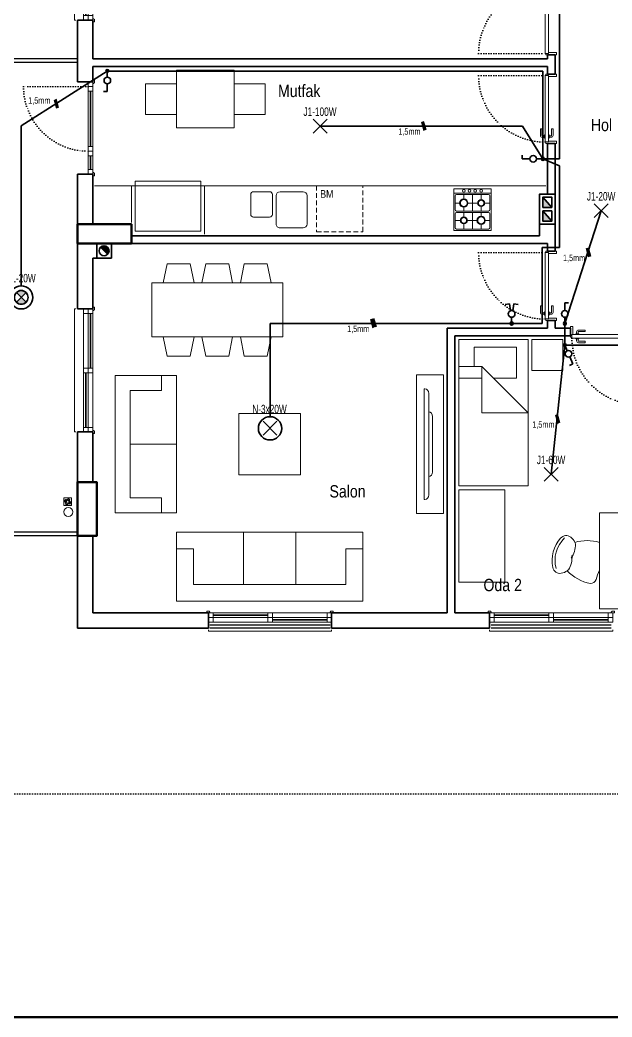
# Model space of a CAD drawing. Header units: millimetres. Extents: x 1852829 to 1882754, y -270850 to -231658.
# Drawn here: x 1864848 to 1865617, y -249346 to -248051 of the extents above; entities that cross this region are included whole.
import ezdxf
from ezdxf.enums import TextEntityAlignment as Align

# ---------------------------------------------------------------- set-up
doc = ezdxf.new("R2010")
doc.units = ezdxf.units.MM
for name, pattern in [('CONTINOUS', [0]), ('CONTINU', [0]), ('DASHED', [0.75, 0.5, -0.25]), ('izdüşüm arka', [3.174999999999999, 0, -3.174999999999999]), ('izdüşüm ön', [9.524999999999999, 6.35, -3.175])]:
    doc.linetypes.add(name, pattern=pattern)
for name, color, linetype, lineweight in [('a_ba', 6, 'Continuous', 50), ('a_doğrama', 251, 'Continuous', 20), ('a_duvar', 251, 'Continuous', 35), ('a_görünüş', 32, 'Continuous', 25), ('a_görünüş_ince', 8, 'Continuous', 20), ('a_izdüşüm_arka', 251, 'izdüşüm arka', 30), ('a_izdüşüm_ön', 6, 'izdüşüm ön', 9), ('a_not_mahal', 253, 'Continuous', 5), ('a_tefriş', 8, 'Continuous', 20), ('a_çerçeve_line', 7, 'Continuous', 50), ('Aydınlatma', 4, 'CONTINOUS', 35), ('Aydınlatma_', 3, 'Continuous', 40), ('m_yib', 65, 'Continuous', 20), ('Priz', 6, 'CONTINOUS', 40), ('Topraklama', 3, 'DASHED', 40)]:
    doc.layers.add(name, color=color, linetype=linetype, lineweight=lineweight)
doc.styles.add('Grupcad', font='arial.ttf', dxfattribs={"width": 0.7})
doc.styles.add('OL', font='tsimplex.shx', dxfattribs={"width": 0.8, "height": 12})
doc.styles.get("Standard").update_dxf_attribs({"font": 'ARIALN.TTF'})

# ---------------------------------------------------------------- blocks, each defined once
blk = doc.blocks.new('K2')
at = {"layer": 'a_doğrama', "color": 251, "linetype": 'Continuous'}
for p, q in [((-13.00000000162981, 88.09999999962747), (-13.00000000186265, 1.900000000372529)), ((-13.00000000162981, 88.09999999962747), (-8.500000001862645, 88.09999999962747)), ((-12.00000000162981, 90), (-12.00000000162981, 88.09999999962747)), ((-12.00000000162981, 90), (-10.00000000186265, 90)), ((-8.500000001862645, 88.09999999962747), (-8.500000001862645, 1.900000000372529)), ((-13.00000000186265, 1.900000000372529), (-8.500000001862645, 1.900000000372529)), ((-12.00000000186265, 0), (-12.00000000186265, 1.900000000372529)), ((-12.00000000186265, 0), (-10.00000000186265, 0))]:
    blk.add_line(p, q, dxfattribs=at)
at = {"layer": 'a_doğrama', "color": 251}
for points in [[(-14.00000000162981, 80.09999999962747), (-16.50000000162981, 80.09999999962747, 0.414213562373095), (-17.00000000162981, 79.59999999962747), (-17.00000000186265, 71.09999999962747), (-19.00000000186265, 71.09999999962747), (-19.00000000186265, 79.59999999962747)], [(-13.00000000162981, 83.09999999962747), (-13.50000000186265, 83.09999999962747, 0.4142135623730951), (-14.00000000186265, 82.59999999962747), (-14.00000000186265, 79.59999999962747, 0.414213562373095), (-13.50000000162981, 79.09999999968568), (-13.00000000162981, 79.09999999962747)], [(-8.500000001629815, 83.09999999962747), (-8.000000001629815, 83.09999999962747, -0.4142135623730951), (-7.500000001862645, 82.59999999962747), (-7.500000001862645, 79.59999999962747, -0.414213562373095), (-8.000000001629815, 79.09999999962747), (-8.500000001629815, 79.09999999962747)], [(-7.500000001862645, 80.09999999956926), (-5.000000001862645, 80.09999999962747, -0.414213562373095), (-4.500000001862645, 79.59999999962747), (-4.500000001862645, 71.09999999962747), (-2.500000001862645, 71.09999999962747), (-2.500000001629815, 79.59999999962747)]]:
    blk.add_lwpolyline(points, format="xyb", dxfattribs=at)
for points in [[(-16.50000000186265, 82.09999999962747), (-14.00000000162981, 82.09999999962747)], [(-5.000000001862645, 82.09999999962747), (-7.500000001862645, 82.09999999962747)]]:
    blk.add_lwpolyline(points, dxfattribs=at)
at = {"layer": 'a_doğrama', "color": 251, "linetype": 'Continuous'}
for points in [[(-1.629814505577087e-09, 90.00000000005821), (1.999999998137355, 90), (1.999999998137355, 87), (-8.500000001862645, 87)], [(0, 0), (2, 0), (2, 3), (-8.500000001862645, 3)]]:
    blk.add_lwpolyline(points, dxfattribs=at)
at = {"layer": 'a_doğrama', "color": 251}
for centre, start, end in [((-16.50000000186265, 79.59999999962747), 90, 180), ((-5.000000001629815, 79.59999999962747), 0, 90)]:
    blk.add_arc(centre, 2.499999999999999, start, end, dxfattribs=at)
at = {"layer": 'a_izdüşüm_arka', "color": 251}
blk.add_lwpolyline([(-99.20006576180458, 1.900000000372529), (-13.00006576254964, 1.900000000372529)], dxfattribs=at)
blk.add_arc((-13.00006576254964, 1.900000000372529), 86.19999999925494, 89.99995624410063, 180, dxfattribs=at)
blk = doc.blocks.new('kapı_120_c_blok')
at = {"layer": 'a_doğrama', "color": 251}
for points in [[(-1.999962659552693, 118.9999315539026), (-2.000074681593105, 121.9999315529712), (-7.468205876648426e-05, 122.0000062338659), (7.468159310519695e-05, 118.0000062366598), (-0.9999253198038787, 117.9999688962125), (-1.999962659552693, 118.9999315539026)], [(2.5, 113.9999937647372), (2.5, 95.99999376473716)], [(3.5, 113.9999937647372), (3.5, 95.99999376473716)], [(2.5, 83.99999376473716), (2.5, 11.99999376473716)], [(3.5, 83.99999376473716), (3.5, 11.99999376473716)], [(-1.999962659552693, 1.00006844609743), (-2.000074681593105, -1.999931552971248), (-7.468205876648426e-05, -2.000006233865861), (7.468159310519695e-05, 1.999993763340171), (-0.9999253198038787, 2.000031103787478), (-1.999962659552693, 1.00006844609743)]]:
    blk.add_lwpolyline(points, dxfattribs=at)
for points in [[(0, 113.9999937647372), (6, 113.9999937647372), (6, 119.9999937647372), (0, 119.9999937647372)], [(0, 89.99999376473716), (6, 89.99999376473716), (6, 95.99999376473716), (0, 95.99999376473716)], [(0, 83.99999376473716), (6, 83.99999376473716), (6, 89.99999376473716), (0, 89.99999376473716)], [(0, 5.999993764737155), (6, 5.999993764737155), (6, 11.99999376473716), (0, 11.99999376473716)], [(0, -6.235262844711542e-06), (6, -6.235262844711542e-06), (6, 5.999993764737155), (0, 5.999993764737155)]]:
    blk.add_lwpolyline(points, close=True, dxfattribs=at)
at = {"layer": 'a_görünüş_ince', "color": 251}
for points in [[(0, 113.9999937647372), (0, 95.99999376473716)], [(6, 113.9999937647372), (6, 95.99999376473716)], [(0, 83.99999376473716), (0, 11.99999376473716)], [(6, 83.99999376473716), (6, 11.99999376473716)]]:
    blk.add_lwpolyline(points, dxfattribs=at)
at = {"layer": 'a_izdüşüm_arka', "color": 251}
blk.add_lwpolyline([(6, 5.999993764737155), (90, 5.999993764737155)], dxfattribs=at)
blk.add_arc((6, 5.999993764737155), 84, 0, 90, dxfattribs=at)
blk = doc.blocks.new('160p')
at = {"layer": 'a_doğrama', "color": 251}
for points in [[(-5.999925318639725, -6), (-5.999925318639725, 0), (-11.99992531863973, 0), (-11.99992531863973, -6)], [(7.46813602745533e-05, -6), (7.46813602745533e-05, 0), (-5.999925318639725, 0), (-5.999925318639725, -6)], [(-5.999925318639725, -83), (-5.999925318639725, -77), (-11.99992531863973, -77), (-11.99992531863973, -83)], [(7.46813602745533e-05, -83), (7.46813602745533e-05, -77), (-5.999925318639725, -77), (-5.999925318639725, -83)], [(-5.999925318639725, -160), (-5.999925318639725, -154), (-11.99992531863973, -154), (-11.99992531863973, -160)], [(7.46813602745533e-05, -160), (7.46813602745533e-05, -154), (-5.999925318639725, -154), (-5.999925318639725, -160)]]:
    blk.add_lwpolyline(points, close=True, dxfattribs=at)
for points in [[(2.000037341145799, -1.000074680894613), (2.00014936318621, 1.999925318174064), (0.0001493635354563594, 1.999999999068677), (0, -1.999999998137355), (1.000000001280569, -2.000037338584661), (2.000037341145799, -1.000074680894613)], [(-9.499925318639725, -6), (-9.499925318639725, -77)], [(-8.499925318639725, -6), (-8.499925318639725, -77)], [(-3.499925318639725, -83), (-3.499925318639725, -154)], [(-2.499925318639725, -83), (-2.499925318639725, -154)], [(2.000037341145799, -158.9999253191054), (2.00014936318621, -161.9999253181741), (0.0001493635354563594, -161.9999999990687), (0, -158.0000000018626), (1.000000001280569, -157.9999626614153), (2.000037341145799, -158.9999253191054)]]:
    blk.add_lwpolyline(points, dxfattribs=at)
at = {"layer": 'a_görünüş_ince', "color": 251}
for points in [[(-21.99992531829048, -160), (-23.99992531829048, -160), (-23.99992531805765, 0), (-21.99992531805765, 0)], [(-11.99992531863973, -77), (-11.99992531863973, -6)], [(-5.999925318639725, -77), (-5.999925318639725, -6)], [(-5.999925318639725, -77), (-5.999925318639725, -6)], [(7.46813602745533e-05, -77), (7.46813602745533e-05, -6)], [(-11.99992531863973, -154), (-11.99992531863973, -83)], [(-5.999925318639725, -154), (-5.999925318639725, -83)], [(-5.999925318639725, -154), (-5.999925318639725, -83)], [(7.46813602745533e-05, -154), (7.46813602745533e-05, -83)]]:
    blk.add_lwpolyline(points, dxfattribs=at)
blk = doc.blocks.new('baca_şönt')
at = {"layer": 'a_duvar'}
h = blk.add_hatch(color=256, dxfattribs=at)
h.dxf.hatch_style = 1
h.paths.add_polyline_path([(21.5, -5), (21.5, -17), (35, -17)])
h.paths.add_polyline_path([(4, -5), (4, -17), (17.5, -17)])
for p, q in [((4, -5), (17.5, -17)), ((17.5, -5), (17.5, -17)), ((21.5, -5), (21.5, -17)), ((21.5, -5), (35, -17))]:
    blk.add_line(p, q, dxfattribs=at)
blk.add_lwpolyline([(0, -21), (39, -21), (39, -1), (0, -1)], close=True, dxfattribs=at)
for points in [[(17.5, -5), (4, -5), (4, -17), (17.5, -17)], [(21.5, -17), (35, -17), (35, -5), (21.5, -5)]]:
    blk.add_lwpolyline(points, dxfattribs=at)
blk = doc.blocks.new('baca_müstakil')
at = {"layer": 'a_duvar'}
h = blk.add_hatch(color=256, dxfattribs=at)
h.dxf.hatch_style = 1
h.paths.add_polyline_path([(4.903805922287575, -4.903805922287575, 0.198912367379658), (3, -9.5, 0.6681786379192994), (14.09619407771242, -14.09619407771242)])
blk.add_line((4.903805922287575, -4.903805922287575), (14.09619407771242, -14.09619407771242), dxfattribs=at)
blk.add_lwpolyline([(0, -19), (19, -19), (19, 0), (0, 0)], close=True, dxfattribs=at)
blk.add_circle((9.5, -9.5), 6.5, dxfattribs=at)
blk = doc.blocks.new('A$C2A0A03CE')
at = {"layer": 'a_tefriş'}
for p, q in [((-54.00000000000728, -24.29999999981374), (-53.99999999999272, 24.29999999982829)), ((-53.99999999999272, 24.29999999982829), (7.275957614183426e-12, 24.29999999982829)), ((-48.5999999996202, 24.29999999982829), (-48.5999999996202, -24.29999999981374)), ((-46.79999999982101, 20.70000000018626), (-46.79999999980646, -20.70000000018626)), ((-27.00000000000728, 22.50000000001455), (-44.99999999999272, 22.50000000001455)), ((-35.54999999980646, 22.5), (-35.54999999982101, 15.74999999998545)), ((-25.19999999924767, -20.70000000017171), (-25.19999999924767, 20.70000000018626)), ((-23.39999999943393, -20.70000000018626), (-23.39999999944848, 20.70000000018626)), ((-21.5999999996202, 22.5), (-3.599999999634747, 22.5)), ((-13.04999999980646, 22.50000000001455), (-13.04999999980646, 14.84999999962747)), ((-1.79999999980646, 20.70000000018626), (-1.79999999980646, -20.70000000017171)), ((-7.275957614183426e-12, -24.29999999982829), (7.275957614183426e-12, 24.29999999982829)), ((-40.04999999979191, 11.25000000001455), (-46.79999999980646, 11.25)), ((-25.19999999924767, 0), (-46.79999999980646, 0)), ((-35.54999999980646, 6.75), (-35.54999999980646, -7.650000000372529)), ((-25.19999999923311, 11.25000000001455), (-31.04999999980646, 11.25000000001455)), ((-16.64999999943393, 11.25), (-23.39999999943393, 11.25000000001455)), ((-1.79999999980646, 0), (-23.39999999943393, 0)), ((-13.04999999980646, 7.650000000372529), (-13.04999999980646, -6.75)), ((-1.79999999980646, 11.25), (-9.449999999247666, 11.25000000001455)), ((-39.14999999943393, -11.24999999998545), (-46.79999999980646, -11.25)), ((-25.19999999924767, -11.25), (-31.94999999926222, -11.25)), ((-17.54999999980646, -11.25000000001455), (-23.39999999943393, -11.25)), ((-1.79999999980646, -11.25), (-8.54999999980646, -11.25)), ((-54.00000000000728, -24.29999999981374), (-7.275957614183426e-12, -24.29999999982829)), ((-44.99999999999272, -22.49999999998545), (-26.99999999999272, -22.49999999998545)), ((-35.54999999980646, -14.85000000055879), (-35.54999999982101, -22.49999999998545)), ((-3.599999999620195, -22.49999999998545), (-21.5999999996202, -22.5)), ((-13.04999999980646, -15.74999999998545), (-13.04999999980646, -22.5))]:
    blk.add_line(p, q, dxfattribs=at)
for centre, radius in [((-51.39153562881256, 11.25), 1.8), ((-35.55000000003929, 11.25000000001455), 5.399999999999999), ((-35.55000000003929, 11.25000000001455), 4.5), ((-13.05000000003929, 11.25), 4.5), ((-13.05000000003929, 11.25), 3.600000000000001), ((-51.39153562881256, 3.745324387215078), 1.8), ((-51.39153562881256, -3.533333812825731), 1.8), ((-51.39153562882711, -11.25000000001455), 1.8), ((-35.55000000002474, -11.24999999998545), 4.5), ((-35.55000000002474, -11.24999999998545), 3.600000000000001), ((-13.05000000005384, -11.25000000001455), 5.399999999999999), ((-13.05000000005384, -11.25000000001455), 4.5)]:
    blk.add_circle(centre, radius, dxfattribs=at)
for centre, radius, start, end in [((-45.00000000024011, 20.70000000018626), 1.799999999999642, 90, 180), ((-27.00000000022555, 20.70000000020082), 1.799999999999727, 0, 90), ((-21.59999999986758, 20.70000000017171), 1.799999999999727, 90, 180), ((-3.599999999853026, 20.70000000018626), 1.799999999999756, 0, 90), ((-45.00000000022555, -20.70000000018626), 1.799999999999727, 180, 270), ((-27.000000000211, -20.70000000017171), 1.799999999999613, 270, 0), ((-21.59999999985303, -20.70000000018626), 1.799999999999613, 180, 270), ((-3.599999999838474, -20.70000000018626), 1.799999999999727, 270, 0)]:
    blk.add_arc(centre, radius, start, end, dxfattribs=at)
blk = doc.blocks.new('tefriş_koltuk_242x90')
at = {"layer": 'a_tefriş'}
for p, q in [((-34, -22), (-34, -90)), ((34, -22), (34, -90)), ((-99, -68), (-121, -68)), ((99, -68), (121, -68))]:
    blk.add_line(p, q, dxfattribs=at)
for points in [[(-121, -90), (-121, 0), (121, 0), (121, -90), (-121, -90)], [(-99, -68), (-99, -22), (99, -22), (99, -68)]]:
    blk.add_lwpolyline(points, dxfattribs=at)
blk = doc.blocks.new('tefriş_koltuk_202x90')
at = {"layer": 'a_tefriş'}
for p, q in [((0, -90), (0, -22)), ((-79, -68), (-101, -68)), ((79, -68), (101, -68))]:
    blk.add_line(p, q, dxfattribs=at)
for points in [[(101, -90), (101, 0), (-101, 0), (-101, -90), (101, -90)], [(79, -68), (79, -22), (-79, -22), (-79, -68)]]:
    blk.add_lwpolyline(points, dxfattribs=at)
blk = doc.blocks.new('tefirş_tv')
at = {"layer": 'a_tefriş'}
for points in [[(35, 10), (35, 10, 0.4142135623730951), (30, 15), (-30, 15, 0.4142135623730951), (-35, 10), (-35, 10)], [(60, 4), (60, 5, 0.4142135623730951), (55, 10), (-55, 10, 0.4142135623730951), (-60, 5), (-60, 4)]]:
    blk.add_lwpolyline(points, format="xyb", close=True, dxfattribs=at)
blk = doc.blocks.new('tefriş_yatak tek')
at = {"layer": 'a_tefriş'}
for points in [[(0, -0.4500000000007276), (-1.899999999994179, -0.4499999999825377), (-1.899999999994179, 0.4500000000152795), (7.276000000000001e-12, 0.4499999999970897)], [(-1.899999999994179, -0.4999999999818101), (-1.5, -0.4999999999818101), (-1.5, -0.8999999999832652), (-1.899999999994179, -0.8999999999832652)]]:
    blk.add_lwpolyline(points, close=True, dxfattribs=at)
for points in [[(-1.549999999995634, 0.4500000000080036), (-1.549999999995634, 0.1500000000087311), (-0.9499999999970896, -0.4499999999934517), (-0.9499999999970896, 0.1500000000087311), (-1.549999999995634, 0.1500000000087311)], [(-1.399999999994179, 0.4500000000080036), (-1.399999999994179, 0.1500000000087311)], [(-1.399999999994179, 7.276000000000001e-12), (-1.399999999994179, -0.2999999999919964), (-1.799999999995634, -0.2999999999847205), (-1.799999999995634, 0.2500000000181899), (-1.549999999995634, 0.250000000007276)]]:
    blk.add_lwpolyline(points, dxfattribs=at)
blk = doc.blocks.new('tefriş_sandalye')
at = {"layer": 'a_tefriş'}
blk.add_line((0, -17.97193204984069), (0, 17.97193204984069), dxfattribs=at)
at = {"layer": 'a_tefriş', "extrusion": (0, 0, -1)}
for centre, major_axis, ratio, start_param, end_param in [((43.18287486303598, 17.30047719366848), (6.760212006542563, 6.760212006542566), 0.9999999999999275, 4.815914114188857, 6.347040341211097), ((16.00839138403535, -34.32217725366354), (38.67132311283241, 38.67132311283241), 0.9999999999999551, 5.200723096198017, 5.794059864019835), ((62.07704428676516, 15.11196062900126), (21.8230740851798, -21.8230740851798), 0.999999999999872, 1.757106745828231, 2.385974519517692), ((62.07704428676516, 15.11196062900126), (21.8230740851798, -21.8230740851798), 0.999999999999872, 1.757106745828231, 2.385974519517692), ((48.74146834015846, 10.45292807649821), (12.99667295678365, -12.99667295678364), 0.99999999999815, 2.6645371924789, 2.77839960126549), ((48.74146834015846, 10.45292807649821), (12.99667295678365, -12.99667295678364), 0.99999999999815, 2.6645371924789, 2.77839960126549), ((48.74146834015846, 10.45292807649821), (12.99667295679291, -12.99667295679291), 0.9999999999988621, 2.778399601265729, 3.245117787393993), ((17.00272081233561, -5.732868962921202), (31.41721406745103, -31.41721406745102), 0.9999999999999692, -1.506941292763139, -0.5874538096300875), ((-153.9916390515864, -79.71366215869784), (117.3146754132853, -117.3146754132853), 0.9999999999995368, -1.166716425964234, -1.087708352891789), ((1.846952122636139, 18.52903357986361), (38.67132311283346, -38.67132311283346), 0.9999999999998272, -0.0344733324385442, 0.6019458158985436), ((52.58218097593635, -3.880806615576148), (12.99667295684863, -12.99667295684863), 0.999999999997, 1.410390603520463, 1.524253012306495), ((52.58218097593635, -3.880806615576148), (12.99667295684863, -12.99667295684863), 0.999999999997, 1.410390603520463, 1.524253012306495), ((52.58218097593635, -3.880806615576148), (12.99667295680965, 12.99667295680965), 0.9999999999994532, 2.514468744187543, 2.981186930314801), ((51.19207237288356, -12.59025484323501), (6.760212006539503, -6.760212006539497), 0.9999999999997768, -0.5874538096303814, 0.9436724173930268), ((11.13268793560564, -28.2164516877383), (4.992327757084597, -4.992327757084597), 0.9999999999999302, 0.6873686376137833, 2.053884300698129)]:
    blk.add_ellipse(centre, major_axis=major_axis, ratio=ratio, start_param=start_param, end_param=end_param, dxfattribs=at)
at = {"layer": 'a_tefriş', "extrusion": (0, 0, -0.9999999999999998)}
for centre, major_axis, ratio, start_param, end_param in [((16.91667054221034, -5.533280727453529), (28.83951581086084, 28.83951581086084), 0.9999999999999994, 6.265559887738812, 7.321948975697567), ((16.91667054221034, -5.533280727453529), (28.83951581086084, 28.83951581086084), 0.9999999999999994, 6.265559887738812, 7.321948975697567), ((66.46064479555935, -1.247859190218149), (21.82307408517871, -21.82307408517871), 0.9999999999999848, 1.802815685268583, 2.431683458958088), ((66.46064479555935, -1.247859190218149), (21.82307408517871, -21.82307408517871), 0.9999999999999848, 1.802815685268583, 2.431683458958088)]:
    blk.add_ellipse(centre, major_axis=major_axis, ratio=ratio, start_param=start_param, end_param=end_param, dxfattribs=at)
blk = doc.blocks.new('tefriş_süzgeç')
at = {"layer": 'a_tefriş'}
for p, q in [((4.999999999767168, 0), (-4.999999999767168, 0)), ((-4.999999999767168, 0), (-5.00000000023283, -9.999999999068676)), ((4.999999999767168, -9.999999999068676), (4.999999999767168, 0)), ((-5.00000000023283, -9.999999999068676), (4.999999999767168, -9.999999999068676)), ((-3.624374986393377, -5.061997667886316), (-4.124374985927715, -5.061997668817638)), ((-2.624374985927715, -5.061997667886316), (-3.124374985927715, -5.061997667886316)), ((-2.580978826852515, -7.580978826619684), (-2.934532216982915, -7.934532217681407)), ((-2.549553412196473, -2.511978339935012), (-2.898696066995398, -2.154068565527268)), ((-1.960721618304887, -3.338196313462503), (-2.30986427217249, -2.980286539986083)), ((-1.873872044263407, -6.873872044496237), (-2.227425434859469, -7.227425436489284)), ((-1.624374985927715, -5.061997667886316), (-2.124374985927715, -5.061997667886316)), ((-1.166765264002606, -6.166765264235437), (-1.52031865552999, -6.520318654365838)), ((-1.152982795378193, -3.943617439828813), (-1.502125448780134, -3.585707665421068)), ((-0.157720073460041, -2.526679446673369), (-0.157720073460041, -2.026679447604692)), ((-0.0619976662273985, -1.499620349357428), (-0.0619976662273985, -0.999620350288751)), ((-0.0619976681191474, -2.99962035100907), (-0.0619976685848087, -3.501690010540187)), ((-0.0619976681191474, -6.624374984763563), (-0.0619976676534861, -7.124374984763563)), ((-0.0619976676534861, -7.624374986626207), (-0.0619976681191474, -8.124374986626206)), ((-0.0619976685848087, -8.624374985694885), (-0.0619976681191474, -9.124374986626206)), ((1.042769928695634, -3.957230071537196), (1.396323318826034, -3.603676681406795)), ((1.056382559938356, -6.152982796542346), (1.4142923343461, -6.502125450409948)), ((1.500379648292437, -5.061997667886316), (2.000379649223759, -5.061997667886316)), ((1.749876709422096, -3.250123291276395), (2.103430098621174, -2.896569899283349)), ((1.772202108753845, -6.851268104277551), (2.130111884092912, -7.200410758145153)), ((2.456983491079881, -2.543016509152948), (2.810536880744621, -2.189463119022548)), ((2.488021658966317, -7.549553413875401), (2.8459314329084, -7.898696067743003)), ((2.500379649223759, -5.061997667886316), (3.000379648758098, -5.061997667886316)), ((3.500379649689422, -5.061997667886316), (4.000379649689422, -5.061997666954994))]:
    blk.add_line(p, q, dxfattribs=at)
for centre, radius, start, end in [((-0.0619976681191474, -5.061997667886316), 4.062377317597922, 134.2895954455946, 179.9999999466391), ((-0.0619976681191474, -5.061997667886316), 3.562377317597923, 134.2895954455946, 179.9999999466391), ((-0.0619976681191474, -5.061997667886316), 3.062377317597923, 179.9999999466391, 225.0000000094237), ((-0.0619976681191474, -5.061997667886316), 4.062377317597922, 225.0000000094237, 269.9999999733196), ((-0.0619976681191474, -5.061997667886316), 2.562377317597923, 179.9999999466391, 225.0000000094237), ((-0.0619976681191474, -5.061997667886316), 3.562377317597923, 225.0000000094237, 269.9999999733196), ((-0.3842644772885251, -4.420736038768153), 2.404751406819375, 84.59432072315609, 143.2015872092405), ((-0.0619976681191474, -5.061997667886316), 2.062377317597923, 134.2895954455946, 179.9999999466391), ((-0.1431039219996819, -4.967836399330735), 2.441200708543581, 90.34304790748254, 138.1212251299477), ((-0.0619976681191474, -5.061997667886316), 1.562377317597923, 134.2895954455946, 179.9999999466391), ((-0.0619976681191474, -5.061997667886316), 2.062377317597923, 225.0000000094237, 269.9999999733196), ((-0.0619976681191474, -5.061997667886316), 1.562377317597923, 225.0000000094237, 269.9999999733196), ((-0.0619976681191474, -5.061997667886316), 4.062377317597922, 45.00000000942374, 89.99999997331958), ((-0.0619976681191474, -5.061997667886316), 3.562377317597923, 45.00000000942374, 89.99999997331958), ((-0.0619976681191474, -5.061997667886316), 2.062377317597923, 45.00000000942374, 89.99999997331958), ((-0.0619976681191474, -5.061997667886316), 1.562377317597923, 45.00000000942374, 89.99999997331958), ((-0.0619976681191474, -5.061997667886316), 2.562377317597923, 269.9999999733196, 315.710404554327), ((-0.0619976681191474, -5.061997667886316), 3.062377317597923, 269.9999999733196, 315.710404554327), ((-0.0619976681191474, -5.061997667886316), 1.562377317597923, 314.2895954455946, 359.9999999466391), ((-0.0619976681191474, -5.061997667886316), 2.062377317597923, 314.2895954455946, 359.9999999466391), ((-0.0619976681191474, -5.061997667886316), 2.562377317597923, 359.9999999466391, 45.00000000942374), ((-0.0619976681191474, -5.061997667886316), 3.062377317597923, 359.9999999466391, 45.00000000942374), ((-0.0619976681191474, -5.061997667886316), 3.562377317597923, 314.2895954455946, 359.9999999466391), ((-0.0619976681191474, -5.061997667886316), 4.062377317597922, 314.2895954455946, 359.9999999466391)]:
    blk.add_arc(centre, radius, start, end, dxfattribs=at)
blk = doc.blocks.new('J1-20W')
at = {"layer": 'Aydınlatma', "color": 1, "linetype": 'CONTINU'}
for p, q in [((9, 9), (-9, -9)), ((-9, 9), (9, -9))]:
    blk.add_line(p, q, dxfattribs=at)
at = {"layer": 'Aydınlatma', "linetype": 'CONTINU', "style": 'Grupcad', "width": 0.7, "flags": 8}
blk.add_attdef('J1-20W', text='', height=11, dxfattribs=at).set_placement((0, 18.74764386721654), align=Align.MIDDLE_CENTER)
blk = doc.blocks.new('N-3x20W')
at = {"layer": 'Aydınlatma', "color": 6, "linetype": 'CONTINU'}
for p, q in [((9, 9), (-9, -9)), ((-9, 9), (9, -9))]:
    blk.add_line(p, q, dxfattribs=at)
at = {"layer": 'Aydınlatma', "linetype": 'CONTINU'}
blk.add_circle((0, -0.3079431056394242), 15.11081903452493, dxfattribs=at)
at = {"layer": 'Aydınlatma', "linetype": 'CONTINU', "style": 'Grupcad', "width": 0.7, "flags": 8}
blk.add_attdef('N-3X20W', text='', height=11, dxfattribs=at).set_placement((0, 24.80287592888635), align=Align.MIDDLE_CENTER)
blk = doc.blocks.new('B1-20W')
at = {"layer": 'Aydınlatma', "linetype": 'CONTINU'}
h = blk.add_hatch(color=1, dxfattribs=at)
edge = h.paths.add_edge_path()
edge.add_arc((-1.164153218269348e-10, 1.891748979687691e-10), 8.90954544273853, 44.99999999941044, 135.0000000005896)
edge.add_line((-6.300000000046566, 6.299999999959255), (6.300000000046566, -6.30000000007567))
edge.add_arc((-1.164153218269348e-10, -1.891748979687691e-10), 8.90954544273853, 224.9999999994104, 315.0000000005896, ccw=False)
edge.add_line((-6.299999999930151, -6.299999999959255), (6.299999999930151, 6.299999999959255))
at = {"layer": 'Aydınlatma', "color": 1, "linetype": 'CONTINU'}
for p, q in [((-6.300000000046566, 6.299999999959255), (6.300000000046566, -6.30000000007567)), ((6.299999999930151, 6.299999999959255), (-6.299999999930151, -6.299999999959255))]:
    blk.add_line(p, q, dxfattribs=at)
at = {"layer": 'Aydınlatma', "color": 4, "linetype": 'CONTINU'}
blk.add_circle((-2.91038304567337e-11, -2.91038304567337e-11), 15, dxfattribs=at)
at = {"layer": 'Aydınlatma', "color": 1, "linetype": 'CONTINU'}
blk.add_circle((0, -2.91038304567337e-11), 8.909545442950497, dxfattribs=at)
for centre, start, end in [((-1.164153218269348e-10, 1.891748979687691e-10), 44.99999999928148, 135.0000000007185), ((-1.164153218269348e-10, -1.891748979687691e-10), 224.9999999992815, 315.0000000007185)]:
    blk.add_arc(centre, 8.90954544273853, start, end, dxfattribs=at)
at = {"layer": 'Aydınlatma', "linetype": 'CONTINU', "style": 'Grupcad', "width": 0.7, "flags": 8}
blk.add_attdef('B1-20W', text='', height=11, dxfattribs=at).set_placement((-2.91038304567337e-11, 24.9999999999709), align=Align.MIDDLE_CENTER)
blk = doc.blocks.new('NORMAL ANAHTAR')
at = {"layer": 'Aydınlatma', "color": 6, "linetype": 'CONTINU'}
for p, q in [((0, 18.75986064848257), (-4.863207719157799, 18.75986064848257)), ((0, 8.636846400011564), (0, 18.75986064848257))]:
    blk.add_line(p, q, dxfattribs=at)
blk.add_circle((0, 4.31842319999123), 4.318423200000162, dxfattribs=at)
blk = doc.blocks.new('KOMUTATOR ANAHTAR')
at = {"layer": 'Aydınlatma', "color": 6, "linetype": 'CONTINU'}
for p, q in [((-2.876584113124409, 17.46272058073373), (-8.55538248429366, 16.51159817440202)), ((-1.361482364300173, 8.416611178297899), (-2.876584113124409, 17.46272058073373)), ((1.361482364300173, 8.416611178297899), (2.876584113124409, 17.46272058073373)), ((2.876584113124409, 17.46272058073373), (8.55538248429366, 16.51159817440202))]:
    blk.add_line(p, q, dxfattribs=at)
blk.add_circle((0, 4.318423200005782), 4.318423200000162, dxfattribs=at)
blk = doc.blocks.new('BUAT (Enerji)')
at = {"layer": 'Priz', "linetype": 'CONTINU'}
h = blk.add_hatch(color=256, dxfattribs=at)
edge = h.paths.add_edge_path()
edge.add_arc((0, 0), 1.75, 0, 360)
blk.add_circle((0, 0), 1.75, dxfattribs=at)

msp = doc.modelspace()

# ---------------------------------------------------------------- linework, layer by layer
at = {"layer": 'a_ba', "color": 253}
for points in [[(1864922.710147536, -248316.2790660121), (1864922.710147536, -248341.2790660121), (1864992.710147536, -248341.2790660121), (1864992.710147536, -248316.2790660121)], [(1864922.71014586, -248721.2790664028), (1864947.71014586, -248721.2790664028), (1864947.71014586, -248651.2790664028), (1864922.71014586, -248651.2790664028)]]:
    msp.add_lwpolyline(points, close=True, dxfattribs=at)
at = {"layer": 'a_duvar'}
for p, q in [((1864922.710147536, -248051.2790660121), (1864922.710147536, -248131.2790660121)), ((1864922.710147536, -248051.2790660121), (1864942.710153403, -248051.2790660121)), ((1864942.71015345, -248101.2790660121), (1864942.710153403, -248051.2790660121)), ((1865532.710156701, -248101.2790660121), (1864942.71015345, -248101.2790660121)), ((1865532.710156701, -248096.2790660122), (1865532.710156701, -248101.2790660121)), ((1865542.710156701, -248096.2790660121), (1865542.710156701, -248121.2792049948)), ((1864942.71015413, -248111.2790660121), (1865532.710156701, -248111.2790660121)), ((1864942.710153475, -248131.2790660121), (1864942.710153459, -248111.2790660121)), ((1865532.710156701, -248111.2790660122), (1865532.710156701, -248121.2792049948)), ((1865532.710156701, -248211.2792050035), (1865532.710156701, -248277.2790660118)), ((1865542.710156701, -248211.2790660209), (1865542.710156701, -248351.2790660119)), ((1864922.710147536, -248251.2790660121), (1864922.710147536, -248426.2790662074)), ((1864942.710153652, -248316.2790660121), (1864942.710153588, -248251.2790660121)), ((1865522.710156701, -248331.2790660121), (1864992.710147536, -248331.2790660121)), ((1864942.71015413, -248341.2790660121), (1865532.710156701, -248341.2790660121)), ((1865532.710156701, -248341.2790660121), (1865532.710156701, -248351.2792049945)), ((1864942.710153737, -248426.2790662074), (1864942.710153704, -248360.2790660157)), ((1865532.710156701, -248441.2792050033), (1865532.710156701, -248451.2790660121)), ((1865542.710156701, -248441.2790660206), (1865542.710156701, -248451.2790660121)), ((1865532.710156701, -248451.2790660121), (1865402.710156701, -248451.2790660121)), ((1865402.710156701, -248451.2790660121), (1865402.710156701, -248821.2790660121)), ((1865562.710156691, -248451.2790660121), (1865542.710156701, -248451.2790660121)), ((1865412.710156701, -248461.2790660121), (1865562.710017709, -248461.2790660121)), ((1865412.710156701, -248821.2790660121), (1865412.710156701, -248461.2790660121)), ((1864922.710147536, -248586.2790662074), (1864922.710147536, -248701.279066012)), ((1864942.710153969, -248651.2790664028), (1864942.710153907, -248586.2790662074)), ((1864922.71015413, -248721.2790660121), (1864922.71015413, -248841.2790660121)), ((1864942.71015413, -248821.2790660121), (1864942.710154035, -248721.2790664028)), ((1865092.710154484, -248821.2790658916), (1864942.710154237, -248821.2790658916)), ((1865402.710156701, -248821.2790658916), (1865252.710154484, -248821.2790658916)), ((1865457.710156701, -248821.2790658916), (1865412.710156701, -248821.2790658916)), ((1864922.71015413, -248841.2790659987), (1865092.710154484, -248841.2790659987)), ((1865252.710154484, -248841.2790659987), (1865457.710156701, -248841.2790659987))]:
    msp.add_line(p, q, dxfattribs=at)
for points in [[(1865532.710156701, -248096.2790660122), (1865542.710154912, -248096.2790660121)], [(1864942.710153597, -248131.2790660121), (1864922.710153596, -248131.2790660121)], [(1865532.7101567, -248121.2792049948), (1865542.710156701, -248121.2792049948)], [(1865532.710156701, -248211.2792050035), (1865542.711407544, -248211.2790660035)], [(1864942.710153597, -248251.2790660121), (1864922.710153596, -248251.2790660121)], [(1865522.710156701, -248316.2790660118), (1865522.710156701, -248331.2790660121)], [(1865532.710156701, -248351.2792049945), (1865542.710156701, -248351.2790660119)], [(1864947.710152454, -248360.2790660121), (1864942.710153704, -248360.2790660157)], [(1864922.71014586, -248426.2790662074), (1864942.71014586, -248426.2790662074)], [(1865532.710156701, -248441.2792050033), (1865542.711407544, -248441.2790660032)], [(1865562.710156691, -248451.2790660121), (1865562.710017726, -248461.2778151689)], [(1864922.71014586, -248586.2790662074), (1864942.71014586, -248586.2790662074)], [(1865092.710154484, -248841.2790659986), (1865092.710154484, -248821.2790659986)], [(1865252.710154484, -248841.2790659986), (1865252.710154484, -248821.2790659986)], [(1865457.710156701, -248821.2790658916), (1865457.710156701, -248841.2790659987)]]:
    msp.add_lwpolyline(points, dxfattribs=at)
at = {"layer": 'a_görünüş', "color": 251}
for points in [[(1864922.710147536, -248101.279066012), (1864803.169644983, -248101.279066012)], [(1864922.710147536, -248106.279066012), (1864803.169644983, -248106.279066012)], [(1864922.71015413, -248716.2790660121), (1864803.169644983, -248716.2790660121)], [(1864922.71015413, -248721.2790660121), (1864803.169644983, -248721.2790660121)], [(1865250.710154484, -248837.2790659975), (1865094.716328482, -248837.2790724264)], [(1865250.710154484, -248841.2790659986), (1865094.716328482, -248841.2790725088)], [(1865615.710156701, -248837.2790659975), (1865459.716330699, -248837.2790724265)], [(1865615.710156701, -248841.2790659987), (1865459.716330699, -248841.2790725089)]]:
    msp.add_lwpolyline(points, dxfattribs=at)
at = {"layer": 'a_izdüşüm_arka'}
msp.add_lwpolyline([(1864722.710147537, -246606.279066012), (1867202.710147536, -246606.279066012), (1867202.710147536, -249056.2790660121), (1864722.710147537, -249056.2790660121)], close=True, dxfattribs=at)
at = {"layer": 'a_izdüşüm_ön', "color": 251}
msp.add_lwpolyline([(1865233.242500376, -248266.2790660096), (1865233.242500376, -248326.2790660096), (1865293.242500376, -248326.2790660096), (1865293.242500376, -248266.2790660096)], close=True, dxfattribs=at)
at = {"layer": 'a_tefriş'}
msp.add_line((1865530.710156701, -248266.2790660121), (1864944.71015413, -248266.2790660121), dxfattribs=at)
for points in [[(1865126.180073855, -248191.2790660127), (1865126.180073853, -248116.2790660121), (1865051.180073854, -248116.2790660121), (1865051.180073853, -248191.2790660127)], [(1865051.180073854, -248173.7790660132), (1865051.180073854, -248133.7790660129), (1865011.180073854, -248133.7790660129), (1865011.180073854, -248173.7790660132)], [(1865166.180073854, -248173.7790660132), (1865126.180073853, -248173.7790660132), (1865126.180073853, -248133.7790660129), (1865166.180073854, -248133.7790660129)], [(1865019.161601461, -248462.5885555246), (1865189.161601461, -248462.5885555246), (1865189.161601461, -248392.5885555246), (1865019.161601461, -248392.5885555246)], [(1865362.708295782, -248692.1388965663), (1865397.708295782, -248692.1388965663), (1865397.712671522, -248512.1388965663), (1865362.712671522, -248512.1388965663)], [(1865132.145690226, -248642.1352082149), (1865212.145690226, -248642.1352082149), (1865212.149075515, -248562.135207946), (1865132.149075515, -248562.135207946)], [(1865417.710156704, -248661.2790660123), (1865477.710156704, -248661.2790660123), (1865477.710156704, -248781.2790660123), (1865417.710156704, -248781.2790660123)], [(1865600.366921546, -248816.2790660122), (1865657.710178525, -248816.2790660122), (1865657.710178526, -248691.2724006156), (1865600.366921546, -248691.2724006156)]]:
    msp.add_lwpolyline(points, close=True, dxfattribs=at)
for points in [[(1864997.710631755, -248325.2798362634), (1864997.707469585, -248260.2799823453), (1865082.707469683, -248260.2799823453), (1865082.71094722, -248325.2798362634), (1864997.710947318, -248325.2798362634), (1864997.707758066, -248266.2799823383), (1865082.707757771, -248266.2758983081)], [(1864992.708303441, -248314.2790660121), (1864992.708303441, -248266.2790660121)], [(1865087.707791877, -248266.2790660121), (1865087.707791877, -248329.2790660096)], [(1865074.161601461, -248392.5885555246), (1865069.161601461, -248367.5885555246), (1865039.161601461, -248367.5885555246), (1865034.161601461, -248392.5885555246)], [(1865124.161601461, -248392.5885555246), (1865119.161601461, -248367.5885555246), (1865089.161601461, -248367.5885555246), (1865084.161601461, -248392.5885555246)], [(1865174.161601461, -248392.5885555246), (1865169.161601461, -248367.5885555246), (1865139.161601461, -248367.5885555246), (1865134.161601461, -248392.5885555246)], [(1865074.161601461, -248462.5885555246), (1865069.161601461, -248487.5885555246), (1865039.161601461, -248487.5885555246), (1865034.161601461, -248462.5885555246)], [(1865124.161601461, -248462.5885555246), (1865119.161601461, -248487.5885555246), (1865089.161601461, -248487.5885555246), (1865084.161601461, -248462.5885555246)], [(1865174.161601461, -248462.5885555246), (1865169.161601461, -248487.5885555246), (1865139.161601461, -248487.5885555246), (1865134.161601461, -248462.5885555246)]]:
    msp.add_lwpolyline(points, dxfattribs=at)
for points in [[(1865147.707960298, -248303.4977598482, 0.4142135623730951), (1865151.208008897, -248306.9977112006), (1865172.208008979, -248306.9974193508, 0.4142135623730951), (1865175.707960295, -248303.4973707142), (1865175.707600345, -248277.5973706437, 0.4142135623730949), (1865172.207551745, -248274.0974193069), (1865151.207551665, -248274.0977111567, 0.4142135623730951), (1865147.707600348, -248277.5977597778), (1865147.707960298, -248303.4977598482)], [(1865180.708037438, -248316.0978432552, 0.4142135623730951), (1865185.708106866, -248321.0977737588), (1865215.708106983, -248321.0973568303, 0.4142135623730951), (1865220.708037435, -248316.0972873495), (1865220.707523221, -248279.0972872489, 0.4142135623730949), (1865215.707453792, -248274.0973567677), (1865185.707453677, -248274.0977736959, 0.4142135623730951), (1865180.707523224, -248279.0978431547), (1865180.708037438, -248316.0978432552)]]:
    msp.add_lwpolyline(points, format="xyb", dxfattribs=at)
at = {"layer": 'a_çerçeve_line'}
msp.add_lwpolyline([(1872123.904255825, -249346.4948289079), (1872123.904255825, -246346.4948289079), (1853005.390146533, -246346.4948289079), (1853005.390146533, -249346.4948289079)], close=True, dxfattribs=at)
at = {"layer": 'Aydınlatma'}
for p, q in [((1865548.7101567, -248008.279066012), (1865548.7101567, -248231.2792049861)), ((1864849.741952382, -248188.3269090811), (1864961.484478852, -248117.2790660121)), ((1865526.711407545, -248117.2790660137), (1864961.484478852, -248117.2790660121)), ((1865526.711407545, -248231.2792049861), (1865526.711407545, -248117.2790660137)), ((1864849.741952382, -248396.4023214462), (1864849.741952382, -248188.3269090811)), ((1865237.759062691, -248188.8673989026), (1865500.269357597, -248188.8673989026)), ((1865500.269357597, -248188.8673989026), (1865526.711407545, -248231.2792049861)), ((1865526.711407545, -248231.2792049861), (1865548.7101567, -248231.2792049861)), ((1865526.711407545, -248231.2792049861), (1865548.710156699, -248240.3454055079)), ((1865548.710156699, -248240.3454055079), (1865548.7101567, -248346.7664828415)), ((1865555.353029575, -248445.2790660121), (1865602.7101567, -248298.7790660121)), ((1865525.966890297, -248445.2790660121), (1865525.966890297, -248346.7664828415)), ((1865525.966890297, -248346.7664828415), (1865548.7101567, -248346.7664828415)), ((1865486.39112164, -248445.2790660121), (1865172.710161282, -248445.2790660121)), ((1865172.710161282, -248566.476190023), (1865172.710161282, -248445.2790660121)), ((1865486.39112164, -248445.2790660121), (1865525.966890297, -248445.2790660121)), ((1865555.353029575, -248473.2683695778), (1865555.353029575, -248445.2790660121)), ((1865537.7101567, -248641.2790659519), (1865555.353029575, -248473.2683695778)), ((1865666.989600719, -248473.2794924218), (1865555.353029575, -248473.2683695778))]:
    msp.add_line(p, q, dxfattribs=at)
at = {"layer": 'Aydınlatma', "color": 6}
for p, q in [((1864961.484478852, -248125.279066012), (1864961.484478852, -248117.279066012)), ((1865518.711407545, -248231.2792049861), (1865526.711407545, -248231.2792049861)), ((1865486.39112164, -248437.2790660121), (1865486.39112164, -248445.2790660121)), ((1865555.353029575, -248437.2790660121), (1865555.353029575, -248445.2790660121)), ((1865558.477313564, -248480.6330726173), (1865555.353579949, -248473.2681362091))]:
    msp.add_line(p, q, dxfattribs=at)
at = {"layer": 'Aydınlatma', "color": 3}
for p, q in [((1864892.753391993, -248154.4961814041), (1864895.850886181, -248165.4933523146)), ((1864894.678486601, -248153.9539538247), (1864897.77598079, -248164.9511247352)), ((1865369.776942661, -248183.3688134474), (1865372.874436849, -248194.3659843579)), ((1865371.702037269, -248182.826585868), (1865374.799531458, -248193.8237567784)), ((1865583.599932806, -248347.6071787178), (1865586.697426995, -248358.6043496282)), ((1865585.525027415, -248347.0649511383), (1865588.622521604, -248358.0621220488)), ((1865303.367498231, -248439.7804805569), (1865306.46499242, -248450.7776514673)), ((1865305.29259284, -248439.2382529774), (1865308.390087029, -248450.2354238879)), ((1865307.217687448, -248438.696025398), (1865310.315181637, -248449.6931963085)), ((1865543.693460212, -248564.0537794907), (1865546.790954401, -248575.0509504011)), ((1865545.618554821, -248563.5115519112), (1865548.71604901, -248574.5087228217))]:
    msp.add_line(p, q, dxfattribs=at)
at = {"layer": 'm_yib'}
msp.add_circle((1864910.985936038, -248690.2057747764), 5.917362598526119, dxfattribs=at)

# ---------------------------------------------------------------- block references
at = {"rotation": 180}
msp.add_blockref('kapı_120_c_blok', (1864942.710152918, -248131.2790722474), dxfattribs=at)
at = {"layer": 'a_duvar', "xscale": -1}
for name, p, rotation in [('160p', (1864942.710077808, -248051.279053542), 180), ('baca_şönt', (1865543.710156701, -248316.2790660118), 270), ('baca_müstakil', (1864947.710152454, -248341.2790660121), 90), ('160p', (1864942.710079056, -248586.2790537374), 180), ('160p', (1865252.710154484, -248821.279140573), 270), ('160p', (1865617.710156701, -248821.279140573), 270)]:
    msp.add_blockref(name, p, dxfattribs=dict(at, rotation=rotation))
at = {"layer": 'a_izdüşüm_arka', "ltscale": 5}
for p, rotation in [((1865542.710156702, -248096.2790660121), 359.9992036878907), ((1865652.7101567, -248451.2790660121), 89.9992036878906)]:
    msp.add_blockref('K2', p, dxfattribs=dict(at, rotation=rotation))
at = {"layer": 'a_izdüşüm_arka', "ltscale": 5, "xscale": -1, "rotation": 180.0007963121094}
for p in [(1865542.710156701, -248121.2790660122), (1865542.710156702, -248351.2790660119)]:
    msp.add_blockref('K2', p, dxfattribs=at)
at = {"layer": 'a_tefriş', "color": 113, "xscale": -1, "rotation": 89.99920367289552}
msp.add_blockref('A$C2A0A03CE', (1865435.530607162, -248324.3982774708), dxfattribs=at)
at = {"layer": 'a_tefriş', "xscale": -100.0000000000011, "yscale": 100.0000000000011, "zscale": 100, "rotation": 90}
msp.add_blockref('tefriş_yatak tek', (1865462.710156704, -248656.2790660115), dxfattribs=at)
at = {"layer": 'a_tefriş', "lineweight": -3, "extrusion": (-1.396941186328875e-31, 2.241813849475929e-16, -1), "xscale": 0.8823529411764706, "yscale": 0.8823529411764706, "zscale": -0.8823529411764706, "rotation": 270}
msp.add_blockref('tefriş_koltuk_202x90', (-1864971.737700733, -248602.1355112779), dxfattribs=at)
at = {"layer": 'a_tefriş', "extrusion": (0, 0, -1), "xscale": 1.2, "rotation": 89.99999833220615}
msp.add_blockref('tefirş_tv', (-1865368.712671525, -248602.1393663), dxfattribs=at)
at = {"layer": 'a_tefriş'}
msp.add_blockref('tefriş_süzgeç', (1864910.088944276, -248671.9702696232), dxfattribs=at)
at = {"layer": 'a_tefriş', "rotation": 180}
msp.add_blockref('tefriş_koltuk_242x90', (1865172.149465439, -248806.2790658916), dxfattribs=at)
at = {"layer": 'a_tefriş', "xscale": -1}
msp.add_blockref('tefriş_sandalye', (1865600.366921546, -248747.8104848712), dxfattribs=at)
at = {"layer": 'Aydınlatma', "linetype": 'CONTINU', "xscale": -1}
for p, rotation in [((1864961.484478852, -248125.279066012), 180), ((1865518.711407545, -248231.2792049861), 90.00000000000007), ((1865558.477313564, -248480.6330726173), 202.9835420757324)]:
    msp.add_blockref('NORMAL ANAHTAR', p, dxfattribs=dict(at, rotation=rotation))
for name, p in [('KOMUTATOR ANAHTAR', (1865486.39112164, -248437.2790660121)), ('NORMAL ANAHTAR', (1865555.353029575, -248437.2790660121))]:
    msp.add_blockref(name, p, dxfattribs=at)
at = {"layer": 'Aydınlatma', "linetype": 'CONTINU'}
ref = msp.add_blockref('N-3x20W', (1865172.710161282, -248581.2790659519), dxfattribs=dict(at, xscale=-1))
ref.add_attrib('N-3X20W', 'N-3x20W', dxfattribs={"layer": 'Aydınlatma_', "color": 4, "linetype": 'Continuous', "height": 11, "style": 'Grupcad', "width": 0.7}).set_placement((1865172.011593751, -248556.476190023), align=Align.MIDDLE_CENTER)
at = {"layer": 'Priz', "color": 4, "linetype": 'CONTINU', "xscale": -1}
for p in [(1864961.484478852, -248117.2790660121), (1865526.711407545, -248231.2792049861), (1865486.39112164, -248445.2790660121), (1865555.353029575, -248445.2790660121), (1865555.353029575, -248473.2683695778)]:
    msp.add_blockref('BUAT (Enerji)', p, dxfattribs=at)
at = {"layer": 'Topraklama'}
ref = msp.add_blockref('J1-20W', (1865237.759062691, -248188.8673989026), dxfattribs=dict(at, xscale=-1))
ref.add_attrib('J1-20W', 'J1-100W', dxfattribs={"layer": 'Aydınlatma', "linetype": 'CONTINU', "height": 11, "style": 'Grupcad', "width": 0.7, "flags": 8}).set_placement((1865237.590986293, -248170.1197550354), align=Align.MIDDLE_CENTER)
ref = msp.add_blockref('J1-20W', (1865602.7101567, -248298.7790660121), dxfattribs=dict(at, xscale=-1))
ref.add_attrib('J1-20W', 'J1-20W', dxfattribs={"layer": 'Aydınlatma', "linetype": 'CONTINU', "height": 11, "style": 'Grupcad', "width": 0.7, "flags": 8}).set_placement((1865602.542080301, -248280.0314221449), align=Align.MIDDLE_CENTER)
ref = msp.add_blockref('B1-20W', (1864849.741952382, -248411.4023214461), dxfattribs=dict(at, xscale=-1))
ref.add_attrib('B1-20W', 'B1-20W', dxfattribs={"layer": 'Aydınlatma', "linetype": 'CONTINU', "height": 11, "style": 'Grupcad', "width": 0.7, "flags": 8}).set_placement((1864849.074899176, -248386.4023214462), align=Align.MIDDLE_CENTER)
ref = msp.add_blockref('J1-20W', (1865537.7101567, -248641.2790659519), dxfattribs=dict(at, xscale=-1))
ref.add_attrib('J1-20W', 'J1-60W', dxfattribs={"layer": 'Aydınlatma', "linetype": 'CONTINU', "height": 11, "style": 'Grupcad', "width": 0.7, "flags": 8}).set_placement((1865537.542080301, -248622.5314220846), align=Align.MIDDLE_CENTER)

# ---------------------------------------------------------------- texts
at = {"layer": 'a_not_mahal'}
for s, height, p in [('Mutfak', 16, (1865183.087036397, -248151.0592302241)), ('Hol', 16, (1865589.224085462, -248195.4083913088)), ('BM', 10, (1865237.858955553, -248282.0400949459)), ('Salon', 16, (1865249.879953229, -248671.3969329603)), ('Oda 2', 16, (1865449.785907743, -248793.1143668821))]:
    msp.add_text(s, height=height, dxfattribs=at).set_placement(p)
at = {"layer": 'Priz', "color": 3, "linetype": 'CONTINU', "style": 'OL', "width": 0.7}
for p in [(1864858.832695175, -248159.6494971925), (1865339.256885962, -248200.0391226073), (1865553.079876107, -248364.2774878777), (1865272.847441532, -248456.4507897168), (1865513.173403513, -248580.7240886506)]:
    msp.add_text('1,5mm', height=8.4, dxfattribs=at).set_placement(p)

doc.saveas('drawing.dxf')
